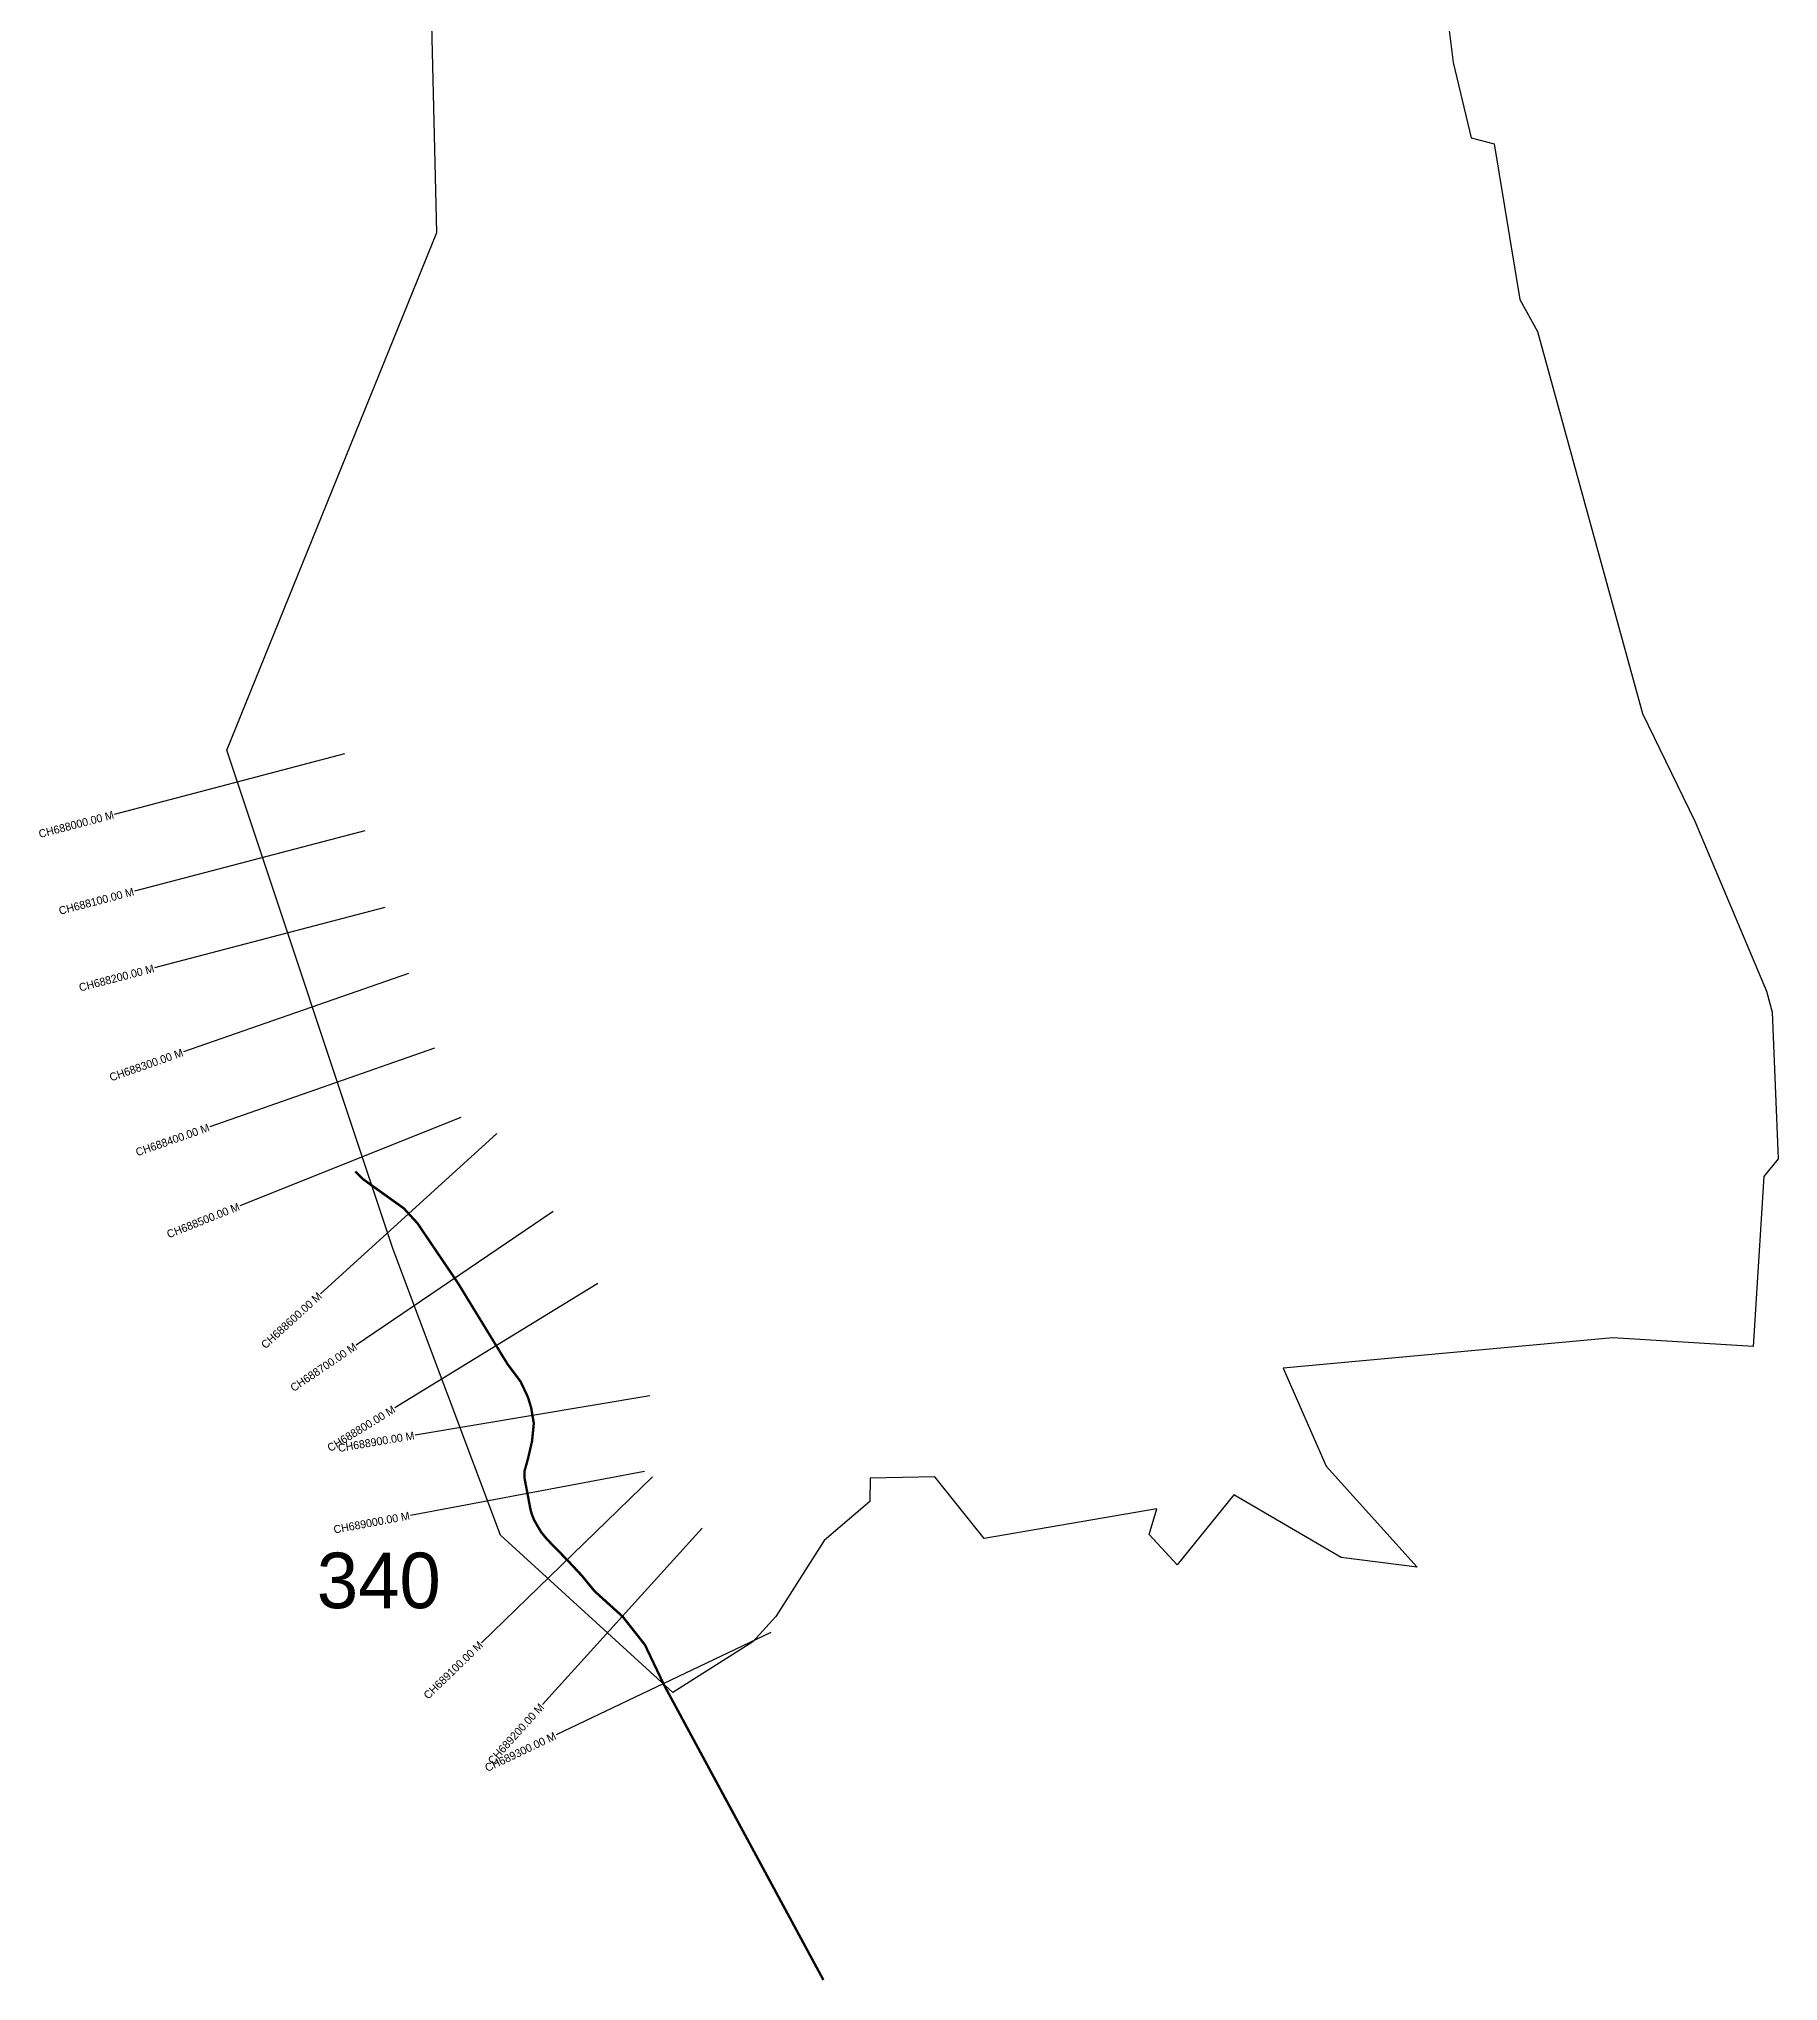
# Model space of a CAD drawing. Header units: metres. Extents: x 339496 to 341688, y 1763078 to 1767972.
# Drawn here: x 339496 to 341688, y 1763078 to 1765525 of the extents above; entities that cross this region are included whole.
import ezdxf
from ezdxf.enums import TextEntityAlignment as Align

# ---------------------------------------------------------------- set-up
doc = ezdxf.new("R2010")
doc.units = ezdxf.units.M
for name, color, linetype in [('CS', 134, 'Continuous'), ('CSMark', 6, 'Continuous'), ('NATURALLY PROTECTED', 3, 'Continuous')]:
    doc.layers.add(name, color=color, linetype=linetype)

msp = doc.modelspace()

# ---------------------------------------------------------------- linework, layer by layer
at = {"color": 6}
msp.add_lwpolyline([(341265.9, 1765592.8), (341278.1, 1765495), (341301.1, 1765400), (341329.7, 1765392.3), (341362.1, 1765196.1), (341384.5, 1765155.8), (341516.7, 1764674.6), (341582.7, 1764538.8), (341673.2, 1764324.9), (341680.2, 1764298.4), (341687.7, 1764113.7), (341669.6, 1764091.5), (341656.4, 1763877.1), (341479.4, 1763887.9), (341064, 1763850), (341118.1, 1763726.3), (341232.7, 1763599.1), (341137, 1763611.3), (341001.9, 1763690.1), (340930.6, 1763601.9), (340895, 1763640.3), (340904.8, 1763672.6), (340687.1, 1763635.1), (340625.2, 1763713), (340543.6, 1763711.1), (340543.1, 1763681.8), (340485.5, 1763632.8), (340424.7, 1763536.8), (340395.9, 1763505), (340294.9, 1763441.3), (340077.8, 1763639.6), (339942, 1764000.5), (339733.2, 1764628.4), (339997.5, 1765280.5), (339988.8, 1765648.1)], dxfattribs=at)
at = {"layer": 'CS'}
for p, q in [((339881.4, 1764623.7), (339591.2, 1764547.5)), ((339906.8, 1764527), (339616.6, 1764450.8)), ((339932.2, 1764430.2), (339642, 1764354.1)), ((339961.7, 1764347.2), (339678.5, 1764248.3)), ((339994.7, 1764252.8), (339711.5, 1764153.9)), ((340028, 1764165.5), (339749.3, 1764054.3)), ((340073.1, 1764145.4), (339851.2, 1763943.5)), ((340144.3, 1764047.3), (339896, 1763879)), ((340200.5, 1763956.3), (339944.7, 1763799.7)), ((340266, 1763815.1), (339970.2, 1763765.3)), ((340259.2, 1763719.6), (339964.3, 1763664.4)), ((340269.2, 1763712.8), (340053.9, 1763503.9)), ((340332.1, 1763648.3), (340130.7, 1763425.9)), ((340418.5, 1763516.8), (340147.8, 1763387.7))]:
    msp.add_line(p, q, dxfattribs=at)
at = {"layer": 'NATURALLY PROTECTED', "const_width": 3, "flags": 128}
msp.add_lwpolyline([(339895.1, 1764097.6), (339904.8, 1764087.8), (339956, 1764051.2), (339973.4, 1764032.1), (339997.8, 1763996), (340023.6, 1763958), (340063, 1763893.6), (340086.8, 1763854.8), (340103.2, 1763832.8), (340112.5, 1763813.1), (340116.5, 1763799.8), (340119.8, 1763780.2), (340117.6, 1763758), (340112.6, 1763736.3), (340110.1, 1763727.2), (340108, 1763720), (340108, 1763711.8), (340111.6, 1763693.1), (340115.5, 1763672.3), (340117.4, 1763665.4), (340120.2, 1763658.4), (340124.4, 1763651.2), (340129, 1763643.3), (340136.6, 1763634.1), (340149.8, 1763620.5), (340154.9, 1763615.3), (340165.6, 1763604.2), (340180.6, 1763588.1), (340196.3, 1763568.9), (340231.9, 1763536.7), (340259.9, 1763501.1), (340284.1, 1763450.3), (340334, 1763357.9), (340390.1, 1763254.1), (340441.6, 1763158.8), (340484.7, 1763079)], dxfattribs=at)

# ---------------------------------------------------------------- texts
at = {"insert": (339846.4, 1763617.4), "char_height": 70, "attachment_point": 1}
msp.add_mtext_dynamic_manual_height_columns('340', width=605.685, gutter_width=1, heights=[0], dxfattribs=at)
at = {"layer": 'CSMark'}
for s, rotation, p in [('CH688000.00 M', 14.71, (339590.3, 1764547.3)), ('CH688100.00 M', 14.71, (339615.7, 1764450.5)), ('CH688200.00 M', 14.71, (339641.1, 1764353.8)), ('CH688300.00 M', 19.2592, (339677.5, 1764247.9)), ('CH688400.00 M', 19.2592, (339710.5, 1764153.5)), ('CH688500.00 M', 21.7532, (339748.4, 1764054)), ('CH688600.00 M', 42.2853, (339850.4, 1763942.8)), ('CH688700.00 M', 34.1266, (339895.1, 1763878.4)), ('CH688800.00 M', 31.487, (339943.8, 1763799.1)), ('CH688900.00 M', 9.5486, (339969.2, 1763765.2)), ('CH689000.00 M', 10.6027, (339963.3, 1763664.2)), ('CH689100.00 M', 44.1259, (340053.2, 1763503.3)), ('CH689200.00 M', 47.8209, (340130, 1763425.2)), ('CH689300.00 M', 25.4939, (340146.9, 1763387.3))]:
    msp.add_text(s, height=10, rotation=rotation, dxfattribs=at).set_placement(p, align=Align.MIDDLE_RIGHT)

doc.saveas('drawing.dxf')
